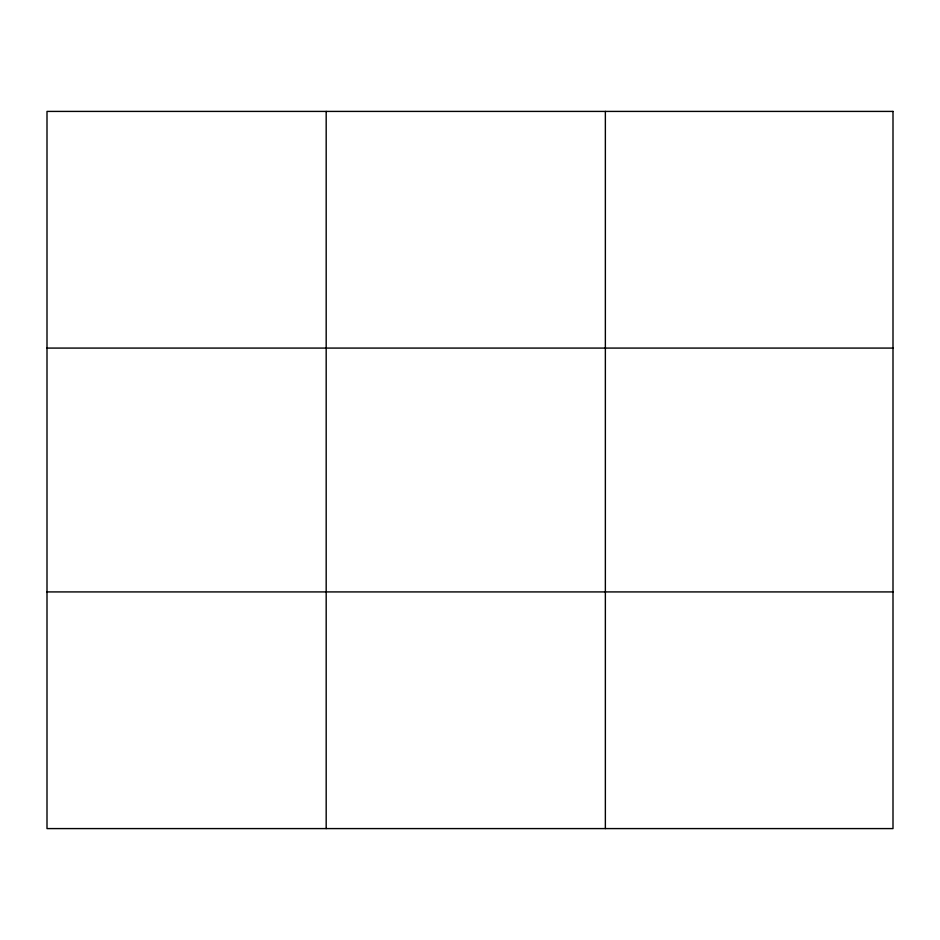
<?xml version="1.0" encoding="UTF-8"?>
<svg xmlns="http://www.w3.org/2000/svg" width="940" height="940" viewBox="0 0 940 940"><rect width="100%" height="100%" fill="white"/><g stroke="black" fill="none" stroke-linecap="round" stroke-linejoin="round"><path stroke-width="1.41" d="M326.18 111.413L326.18 828.587M605.36 111.413L605.36 828.587M47 348.082L893 348.082M47 591.918L893 591.918M893 111.413L893 828.587L47 828.587L47 111.413L893 111.413"/></g></svg>
